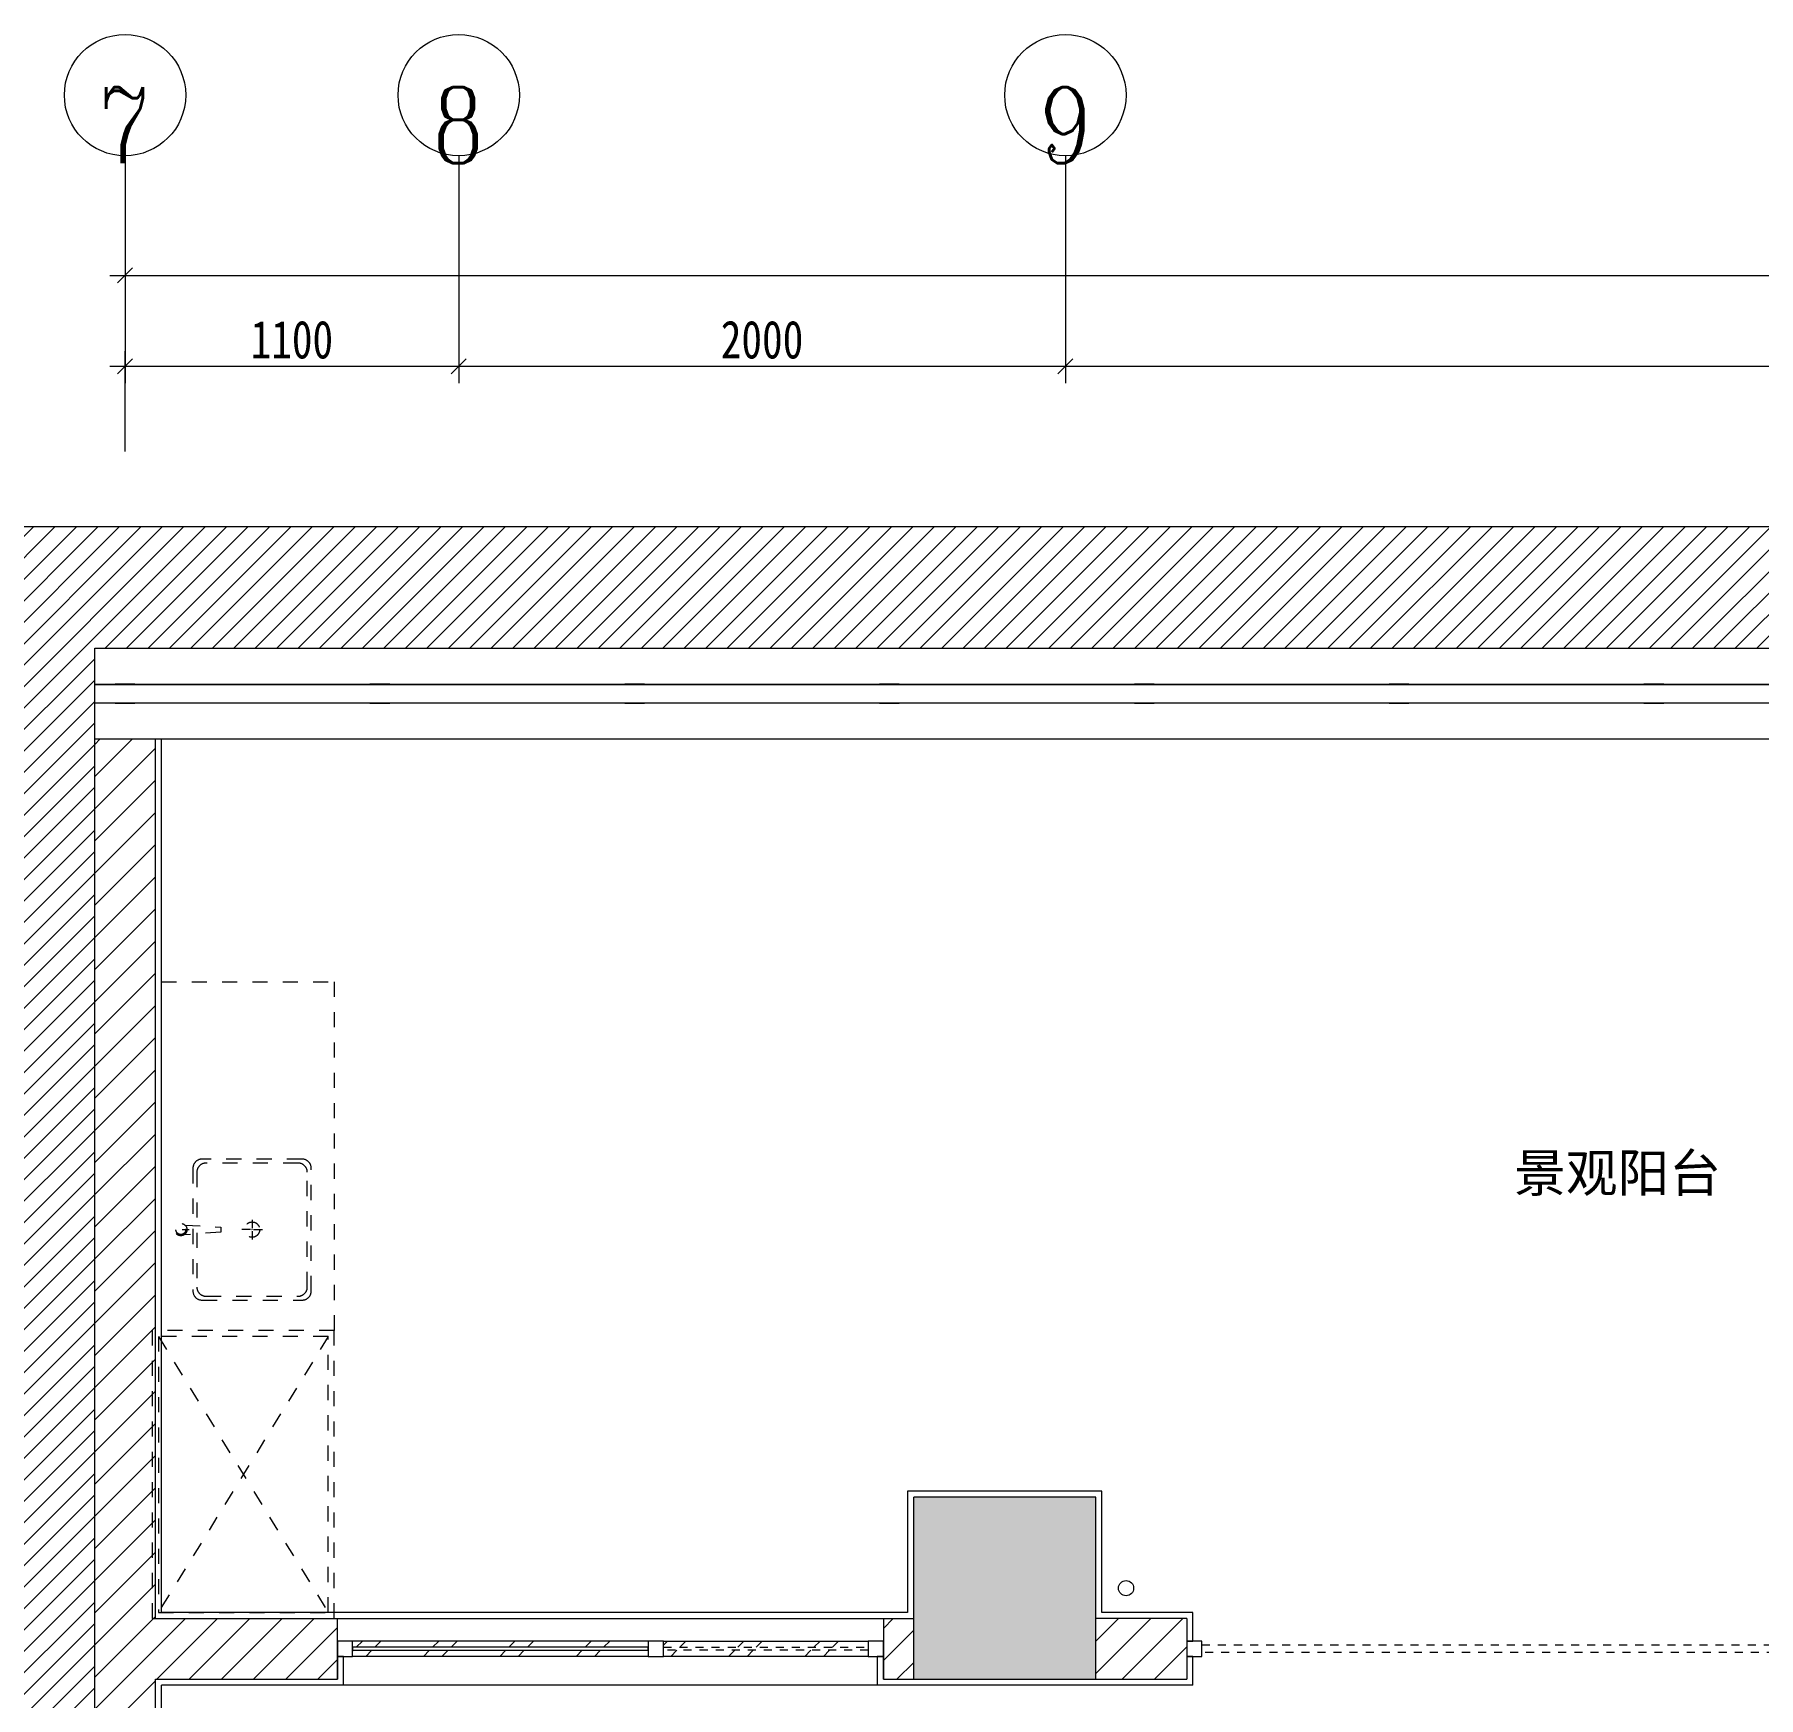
# Model space of a CAD drawing. Header units: millimetres. Extents: x 2160 to 29548, y 1196 to 18324.
# Drawn here: x 10435 to 16119, y 12839 to 18324 of the extents above; entities that cross this region are included whole.
import ezdxf

# ---------------------------------------------------------------- set-up
doc = ezdxf.new("R2010")
doc.units = ezdxf.units.MM
doc.linetypes.add('JZ-I-活动家具', pattern=[100, 50, -50])
doc.linetypes.add('JZ-I-虚线', pattern=[52.92, 26.46, -26.46])
for name, color, linetype, lineweight, true_color in [('A-ANNO-DIMS-1', 7, 'Continuous', 13, 0x008000), ('A-DETL-3', 7, 'Continuous', 18, 0x848400), ('A-DETL-4', 250, 'Continuous', 5, 0x333333), ('A-DETL-GENF-4', 7, 'Continuous', 5, 0x1e1e1e), ('A-DETL-GENF-5', 9, 'Continuous', 5, 0x808080), ('A-DETL-GENF-6', 9, 'JZ-I-活动家具', 5, 0x808080), ('A-GENM-2', 7, 'Continuous', 9, 0xff8080), ('A-GLAZ', 4, 'Continuous', 18, 0x00ffff), ('A-GLAZ-1', 4, 'JZ-I-虚线', 9, 0x00ffff), ('A-GLAZ-CURT', 7, 'Continuous', 9, 0x00c8c8), ('A-GLAZ-CWMG', 7, 'Continuous', 9, 0x00c8c8), ('A-新建墙体', 7, 'Continuous', 18, 0x848400), ('A-新建墙体-1', 9, 'Continuous', 18, 0x808080), ('A-新建墙体-2', 9, 'Continuous', 5, 0x808080), ('A-新建墙体-3', 7, 'Continuous', 9, 0xff8080), ('G-ANNO-TEXT-1', 7, 'Continuous', 5, 0x008000), ('S-GRID-1', 7, 'Continuous', 13, 0xc0c0c0), ('S-GRID-IDEN', 7, 'Continuous', 5, 0xc0c0c0), ('S-GRID-IDEN-1', 7, 'Continuous', 5, 0x008000)]:
    doc.layers.add(name, color=color, linetype=linetype, lineweight=lineweight, true_color=true_color)
doc.layers.add('A-FLOR-HRAL', color=7, linetype='Continuous', lineweight=5)
doc.layers.add('A-GLAZ-CWMG-1', color=7, linetype='Continuous', lineweight=5)
doc.styles.add('Complex', font='complex_.ttf', dxfattribs={"width": 0.8, "height": 250})
doc.styles.add('宋体', font='', dxfattribs={"width": 0.8, "height": 125})
doc.styles.add('宋体_1', font='', dxfattribs={"height": 125})
doc.styles.get('宋体').set_extended_font_data('SimSun')
doc.styles.get('宋体_1').set_extended_font_data('SimSun')
doc.dimstyles.new('轴网尺寸标注', dxfattribs={"dimscale": 304.8, "dimtxt": 157.261586, "dimasz": 0.164042, "dimexe": 0.164042, "dimexo": 0.0625, "dimgap": 0.082021, "dimtad": 1, "dimdec": 0, "dimzin": 0, "dimdsep": 46, "dimtxsty": '宋体', "dimblk1": 'OBLIQUE', "dimblk2": 'OBLIQUE', "dimsah": 1, "dimcen": 0.09, "dimdle": 0.164042, "dimazin": 0, "dimtfac": 1, "dimtdec": 4, "dimtix": 1, "dimtmove": 0, "dimatfit": 3, "dimfxl": 0.984252, "dimfxlon": 1, "dimtvp": 1, "dimtolj": 1, "dimtzin": 0, "dimlwd": 13, "dimlwe": 13, "dimarcsym": 2})
pattern_1 = [(45, (11833.81, 0), (-53.033, 53.033), [])]
pattern_2 = [(45, (0, 0), (-125.7236, 125.7236), []), (45, (0, 190.5), (-125.7236, 125.7236), [])]

# ---------------------------------------------------------------- blocks, each defined once
blk = doc.blocks.new('矩形竖梃 - 矩形竖梃-14554947-02平面布置及立面索引')
at = {"layer": 'A-GLAZ-CWMG'}
for p, q in [((0, 25), (-50, 25)), ((-50, 25), (-50, 12.5)), ((0, -25), (0, 25)), ((-50, -12.5), (-50, -25)), ((-50, -25), (0, -25))]:
    blk.add_line(p, q, dxfattribs=at)
blk = doc.blocks.new('窗嵌板_四扇推拉无框铝窗 - 窗嵌板_四扇推拉无框铝窗-14554949-02平面布置及立面索引')
at = {"layer": 'A-GLAZ-1'}
for p, q in [((-2400, -12.5), (-2400, 12.5)), ((-2400, 12.5), (2400, 12.5)), ((2400, 12.5), (2400, -12.5)), ((2400, -12.5), (-2400, -12.5))]:
    blk.add_line(p, q, dxfattribs=at)
blk = doc.blocks.new('栏杆扶手 - 65_65_3_0铝合金-14092962-02平面布置及立面索引')
at = {"layer": 'A-FLOR-HRAL'}
for p, q in [((-32.5, 32.5), (-30, 32.5)), ((-32.5, -32.5), (-32.5, 32.5)), ((30, 32.5), (32.5, 32.5)), ((32.5, 32.5), (32.5, -32.5)), ((-30, -32.5), (-32.5, -32.5)), ((32.5, -32.5), (30, -32.5))]:
    blk.add_line(p, q, dxfattribs=at)
blk = doc.blocks.new('栏杆扶手 - 65_65_3_0铝合金-14092966-02平面布置及立面索引')
at = {"layer": 'A-FLOR-HRAL'}
for p, q in [((-32.5, 32.5), (-30, 32.5)), ((-32.5, -32.5), (-32.5, 32.5)), ((30, 32.5), (32.5, 32.5)), ((32.5, 32.5), (32.5, -32.5)), ((-30, -32.5), (-32.5, -32.5)), ((32.5, -32.5), (30, -32.5))]:
    blk.add_line(p, q, dxfattribs=at)
blk = doc.blocks.new('栏杆扶手 - 栏杆扶手-14092906-02平面布置及立面索引')
at = {"rotation": 90}
for name, p in [('栏杆扶手 - 65_65_3_0铝合金-14092962-02平面布置及立面索引', (-1100, 16150)), ('栏杆扶手 - 65_65_3_0铝合金-14092966-02平面布置及立面索引', (-260, 16150)), ('栏杆扶手 - 65_65_3_0铝合金-14092966-02平面布置及立面索引', (580, 16150)), ('栏杆扶手 - 65_65_3_0铝合金-14092966-02平面布置及立面索引', (1420, 16150)), ('栏杆扶手 - 65_65_3_0铝合金-14092966-02平面布置及立面索引', (2259.9, 16150)), ('栏杆扶手 - 65_65_3_0铝合金-14092966-02平面布置及立面索引', (3099.9, 16150)), ('栏杆扶手 - 65_65_3_0铝合金-14092966-02平面布置及立面索引', (3939.9, 16150))]:
    blk.add_blockref(name, p, dxfattribs=at)
blk = doc.blocks.new('顶部扶栏类型 - 顶部扶栏_内部_-14092970-02平面布置及立面索引')
at = {"layer": 'A-FLOR-HRAL'}
for p, q in [((-1100, 16180), (-1200, 16180)), ((7299.8, 16180), (-1100, 16180)), ((-1200, 16120), (-1100, 16120)), ((-1100, 16120), (7299.8, 16120))]:
    blk.add_line(p, q, dxfattribs=at)
blk = doc.blocks.new('顶部扶栏类型 - 顶部扶栏_内部_-V4-02平面布置及立面索引')
at = {"layer": 'A-FLOR-HRAL'}
for p, q in [((-1200, 16180), (-1100, 16180)), ((-1100, 16180), (7299.8, 16180)), ((-1200, 16120), (-1100, 16120)), ((-1100, 16120), (7299.8, 16120))]:
    blk.add_line(p, q, dxfattribs=at)
blk = doc.blocks.new('系统嵌板 - JZ-A-窗-14101744-02平面布置及立面索引')
at = {"layer": 'A-GLAZ-CURT'}
for p, q in [((487.5, 5), (-487.5, 5)), ((-487.5, 5), (-487.5, -5)), ((487.5, -5), (487.5, 5)), ((-487.5, -5), (487.5, -5))]:
    blk.add_line(p, q, dxfattribs=at)
blk = doc.blocks.new('窗嵌板_单扇平开无框铝窗 - 窗嵌板_单扇平开无框铝窗-14118589-02平面布置及立面索引')
at = {"layer": 'A-GLAZ-1'}
for p, q in [((-337.5, -5), (-337.5, 5)), ((-337.5, 5), (337.5, 5)), ((337.5, 5), (337.5, -5)), ((337.5, -5), (-337.5, -5))]:
    blk.add_line(p, q, dxfattribs=at)
blk = doc.blocks.new('矩形竖梃 - 矩形竖梃-14097432-02平面布置及立面索引')
at = {"layer": 'A-GLAZ-CWMG'}
for p, q in [((0, 25), (-50, 25)), ((-50, 25), (-50, -25)), ((0, -25), (0, 25)), ((-50, -25), (0, -25))]:
    blk.add_line(p, q, dxfattribs=at)
blk = doc.blocks.new('矩形竖梃 - 矩形竖梃-14101743-02平面布置及立面索引')
at = {"layer": 'A-GLAZ-CWMG-1'}
h = blk.add_hatch(dxfattribs=at)
h.set_pattern_fill('FP_2', color=256, style=0, pattern_type=2)
h.set_pattern_definition(pattern_2)
h.paths.add_polyline_path([(625, 12975), (625, 12995), (-350, 12995), (-350, 12975)], flags=0)
h.paths.add_polyline_path([(-350, 13005), (625, 13005), (625, 13025), (-350, 13025)], flags=0)
at = {"layer": 'A-GLAZ-CWMG'}
for p, q in [((625, 13025), (-350, 13025)), ((625, 12975), (-350, 12975))]:
    blk.add_line(p, q, dxfattribs=at)
blk = doc.blocks.new('矩形竖梃 - 矩形竖梃-14097425-02平面布置及立面索引')
at = {"layer": 'A-GLAZ-CWMG-1'}
h = blk.add_hatch(dxfattribs=at)
h.set_pattern_fill('FP_3', color=256, style=0, pattern_type=2)
h.set_pattern_definition(pattern_2)
h.paths.add_polyline_path([(1350, 12975), (1350, 12995), (675, 12995), (675, 12975)], flags=0)
h.paths.add_polyline_path([(1350, 13005), (1350, 13025), (675, 13025), (675, 13005)], flags=0)
at = {"layer": 'A-GLAZ-CWMG'}
for p, q in [((675, 13025), (1350, 13025)), ((1350, 12975), (675, 12975))]:
    blk.add_line(p, q, dxfattribs=at)
blk = doc.blocks.new('矩形竖梃 - 矩形竖梃-14097434-02平面布置及立面索引')
at = {"layer": 'A-GLAZ-CWMG'}
for p, q in [((-50, 25), (0, 25)), ((-50, 5), (-50, 25)), ((0, 25), (0, -25)), ((-50, -25), (-50, -5)), ((0, -25), (-50, -25))]:
    blk.add_line(p, q, dxfattribs=at)
blk = doc.blocks.new('矩形竖梃 - 矩形竖梃-14097428-02平面布置及立面索引')
at = {"layer": 'A-GLAZ-CWMG'}
for p, q in [((-25, 25), (25, 25)), ((-25, -25), (-25, 25)), ((25, 25), (25, 5)), ((25, -25), (-25, -25)), ((25, -5), (25, -25))]:
    blk.add_line(p, q, dxfattribs=at)
blk = doc.blocks.new('JZ-I-阳台景观2D - JZ-I-阳台景观2D-14199097-02平面布置及立面索引')
at = {"layer": 'A-DETL-GENF-6'}
for p, q in [((471.9, 2387.3), (1041.8, 2387.3)), ((471.9, 1237.3), (471.9, 2387.3)), ((1041.8, 2387.3), (1041.8, 1237.3)), ((575.8, 1772.3), (575.8, 1367.3)), ((935.8, 1802.3), (605.8, 1802.3)), ((922.8, 1789.3), (618.8, 1789.3)), ((965.8, 1367.3), (965.8, 1772.3)), ((588.8, 1759.3), (588.8, 1380.2)), ((952.8, 1380.2), (952.8, 1759.3)), ((770.8, 1602), (770.8, 1574.8)), ((540, 1569.8), (563, 1569.8)), ((667.3, 1561.8), (545.9, 1552.2)), ((549.3, 1584.9), (667.3, 1577.8)), ((667.3, 1577.8), (667.3, 1561.8)), ((765.7, 1569.8), (737, 1569.8)), ((770.8, 1564.7), (770.8, 1537)), ((775.8, 1569.8), (804.6, 1569.8)), ((605.8, 1337.3), (935.8, 1337.3)), ((618.8, 1350.2), (922.8, 1350.2)), ((441.9, 1237.3), (441.9, 287.3)), ((1041.8, 1237.3), (441.9, 1237.3)), ((1021.8, 1217.3), (461.9, 307.3)), ((461.9, 1217.3), (461.9, 307.3)), ((1021.8, 1217.3), (461.9, 1217.3)), ((461.9, 1217.3), (1021.8, 307.3)), ((1041.8, 1237.3), (471.9, 1237.3)), ((1021.8, 307.3), (1021.8, 1217.3)), ((1041.8, 287.3), (1041.8, 1237.3)), ((441.9, 287.3), (1041.8, 287.3)), ((461.9, 307.3), (1021.8, 307.3))]:
    blk.add_line(p, q, dxfattribs=at)
for centre, radius in [((770.8, 1569.8), 25.2), ((536, 1569.8), 20.2), ((535.8, 1570), 16.3)]:
    blk.add_circle(centre, radius, dxfattribs=at)
for centre, radius, start, end in [((605.8, 1772.3), 30, 90, 180), ((618.8, 1759.3), 30, 90, 180), ((922.8, 1759.3), 30, 0, 90), ((935.8, 1772.3), 30, 0, 90), ((770.8, 1569.9), 0.42, 0, 180), ((770.8, 1569.9), 0.42, 180, 0), ((605.8, 1367.3), 30, 180, 270), ((618.8, 1380.2), 30, 180, 270), ((922.8, 1380.2), 30, 270, 0), ((935.8, 1367.3), 30, 270, 0)]:
    blk.add_arc(centre, radius, start, end, dxfattribs=at)
blk = doc.blocks.new('轴网 - LH-A-单圈轴号-6094658-02平面布置及立面索引')
at = {"layer": 'S-GRID-IDEN'}
blk.add_circle((0, 0), 4, dxfattribs=at)
blk = doc.blocks.new('_Oblique')
at = {"color": 0, "linetype": 'ByBlock', "lineweight": -2}
blk.add_line((-0.5, -0.5), (0.5, 0.5), dxfattribs=at)
blk = doc.blocks.new('DIMBLOCK18-02平面布置及立面索引')
at = {"layer": 'A-ANNO-DIMS-1', "color": 0, "lineweight": 13, "transparency": 16777216}
for p, q in [((11833.8, 17510.6), (11833.8, 17179.7)), ((10733.8, 16948.7), (10733.8, 17279.7)), ((10683.8, 17229.7), (11883.8, 17229.7))]:
    blk.add_line(p, q, dxfattribs=at)
at = {"layer": 'Defpoints', "color": 0, "transparency": 16777216}
for p in [(11833.8, 17529.7), (11833.8, 17229.7), (10733.8, 16929.7)]:
    blk.add_point(p, dxfattribs=at)
at = {"layer": 'A-ANNO-DIMS-1', "color": 0, "lineweight": 13, "transparency": 16777216, "xscale": 50, "yscale": 50, "zscale": 50, "rotation": 180}
blk.add_blockref('_Oblique', (10733.8, 17229.7), dxfattribs=at)
at = {"layer": 'A-ANNO-DIMS-1', "color": 0, "lineweight": 13, "transparency": 16777216, "xscale": 50, "yscale": 50, "zscale": 50}
blk.add_blockref('_Oblique', (11833.8, 17229.7), dxfattribs=at)
at = {"layer": 'A-ANNO-DIMS-1', "color": 0, "transparency": 16777216, "insert": (11283.8, 17317.2), "char_height": 125, "attachment_point": 5, "style": '宋体'}
blk.add_mtext('\\A1;1100', dxfattribs=at)
blk = doc.blocks.new('DIMBLOCK19-02平面布置及立面索引')
at = {"layer": 'A-ANNO-DIMS-1', "color": 0, "lineweight": 13, "transparency": 16777216}
for p, q in [((11833.8, 17510.6), (11833.8, 17179.7)), ((13833.8, 17510.6), (13833.8, 17179.7)), ((11783.8, 17229.7), (13883.8, 17229.7))]:
    blk.add_line(p, q, dxfattribs=at)
at = {"layer": 'Defpoints', "color": 0, "transparency": 16777216}
for p in [(11833.8, 17529.7), (13833.8, 17529.7), (13833.8, 17229.7)]:
    blk.add_point(p, dxfattribs=at)
at = {"layer": 'A-ANNO-DIMS-1', "color": 0, "lineweight": 13, "transparency": 16777216, "xscale": 50, "yscale": 50, "zscale": 50, "rotation": 180}
blk.add_blockref('_Oblique', (11833.8, 17229.7), dxfattribs=at)
at = {"layer": 'A-ANNO-DIMS-1', "color": 0, "lineweight": 13, "transparency": 16777216, "xscale": 50, "yscale": 50, "zscale": 50}
blk.add_blockref('_Oblique', (13833.8, 17229.7), dxfattribs=at)
at = {"layer": 'A-ANNO-DIMS-1', "color": 0, "transparency": 16777216, "insert": (12833.8, 17317.2), "char_height": 125, "attachment_point": 5, "style": '宋体'}
blk.add_mtext('\\A1;2000', dxfattribs=at)
blk = doc.blocks.new('DIMBLOCK20-02平面布置及立面索引')
at = {"layer": 'A-ANNO-DIMS-1', "color": 0, "lineweight": 13, "transparency": 16777216}
for p, q in [((13833.8, 17510.6), (13833.8, 17179.7)), ((20033.8, 17510.6), (20033.8, 17179.7)), ((13783.8, 17229.7), (20083.8, 17229.7))]:
    blk.add_line(p, q, dxfattribs=at)
at = {"layer": 'Defpoints', "color": 0, "transparency": 16777216}
for p in [(13833.8, 17529.7), (20033.8, 17529.7), (20033.8, 17229.7)]:
    blk.add_point(p, dxfattribs=at)
at = {"layer": 'A-ANNO-DIMS-1', "color": 0, "lineweight": 13, "transparency": 16777216, "xscale": 50, "yscale": 50, "zscale": 50, "rotation": 180}
blk.add_blockref('_Oblique', (13833.8, 17229.7), dxfattribs=at)
at = {"layer": 'A-ANNO-DIMS-1', "color": 0, "lineweight": 13, "transparency": 16777216, "xscale": 50, "yscale": 50, "zscale": 50}
blk.add_blockref('_Oblique', (20033.8, 17229.7), dxfattribs=at)
at = {"layer": 'A-ANNO-DIMS-1', "color": 0, "transparency": 16777216, "insert": (16933.8, 17317.2), "char_height": 125, "attachment_point": 5, "style": '宋体'}
blk.add_mtext('\\A1;6200', dxfattribs=at)
blk = doc.blocks.new('DIMBLOCK24-02平面布置及立面索引')
at = {"layer": 'A-ANNO-DIMS-1', "color": 0, "lineweight": 13, "transparency": 16777216}
for p, q in [((10733.8, 17810.6), (10733.8, 17479.7)), ((26233.8, 17810.6), (26233.8, 17479.7)), ((10683.8, 17529.7), (26283.8, 17529.7))]:
    blk.add_line(p, q, dxfattribs=at)
at = {"layer": 'Defpoints', "color": 0, "transparency": 16777216}
for p in [(10733.8, 17829.7), (26233.8, 17829.7), (26233.8, 17529.7)]:
    blk.add_point(p, dxfattribs=at)
at = {"layer": 'A-ANNO-DIMS-1', "color": 0, "lineweight": 13, "transparency": 16777216, "xscale": 50, "yscale": 50, "zscale": 50, "rotation": 180}
blk.add_blockref('_Oblique', (10733.8, 17529.7), dxfattribs=at)
at = {"layer": 'A-ANNO-DIMS-1', "color": 0, "lineweight": 13, "transparency": 16777216, "xscale": 50, "yscale": 50, "zscale": 50}
blk.add_blockref('_Oblique', (26233.8, 17529.7), dxfattribs=at)
at = {"layer": 'A-ANNO-DIMS-1', "color": 0, "transparency": 16777216, "insert": (18483.8, 17617.2), "char_height": 125, "attachment_point": 5, "style": '宋体'}
blk.add_mtext('\\A1;15500', dxfattribs=at)

msp = doc.modelspace()

# ---------------------------------------------------------------- hatches: boundary and pattern name
at = {"layer": 'A-DETL-GENF-4'}
h = msp.add_hatch(dxfattribs=at)
h.set_pattern_fill('FP_6', color=256, style=0, pattern_type=2)
h.set_pattern_definition([(45, (11833.807, 0), (-35.35534, 35.35534), [])])
h.paths.add_polyline_path([(23462.2, 2900), (26733.8, 2900), (26733.8, 16700), (9283.8, 16700), (9283.8, 2900), (22371.4, 2900)], flags=0)
h.paths.add_polyline_path([(26333.8, 3300), (13733.8, 3300), (13733.8, 7200), (13483.8, 7200), (13483.8, 6440), (13380.1, 6446.3), (13278, 6465), (13178.8, 6495.9), (13084.1, 6538.5), (12995.3, 6592.2), (12913.5, 6656.3), (12840.1, 6729.7), (12776, 6811.5), (12722.3, 6900.3), (12679.7, 6995), (12648.8, 7094.2), (12630.1, 7196.3), (12623.8, 7300), (12618.6, 7241), (12603.3, 7183.7), (12578.3, 7130), (12544.3, 7081.5), (12502.4, 7039.5), (12453.8, 7005.6), (12400.1, 6980.5), (12342.8, 6965.2), (12283.8, 6960), (12283.8, 7200), (10633.8, 7200), (10633.8, 16300), (19133.6, 16300), (19245.6, 16293.7), (19356.2, 16274.9), (19463.9, 16243.9), (19567.5, 16201), (19665.7, 16146.7), (19757.1, 16081.8), (19840.8, 16007.1), (19917.3, 15920.9), (19980.4, 15832), (20034.6, 15733.9), (20077.5, 15630.3), (20108.6, 15522.5), (20127.4, 15412), (20133.6, 15300), (20133.6, 14200), (26333.8, 14200), (26333.8, 4624.6)], flags=0)
at = {"layer": 'A-新建墙体-1'}
msp.add_hatch(color=256, dxfattribs=at).paths.add_polyline_path([(13933.8, 12900), (13933.8, 13500), (13333.8, 13500), (13333.8, 12900), (13645.7, 12900)], flags=0)
at = {"layer": 'A-新建墙体-2'}
h = msp.add_hatch(dxfattribs=at)
h.set_pattern_fill('FP_1', color=256, style=0, pattern_type=2)
h.set_pattern_definition(pattern_1)
h.paths.add_polyline_path([(10633.8, 12300), (10833.8, 12300), (10833.8, 16000), (10633.8, 16000), (10633.8, 12387.4)], flags=0)
h = msp.add_hatch(dxfattribs=at)
h.set_pattern_fill('FP_1', color=256, style=0, pattern_type=2)
h.set_pattern_definition(pattern_1)
h.paths.add_polyline_path([(13333.8, 12900), (13333.8, 13100), (13233.8, 13100), (13233.8, 12900)], flags=0)
h.paths.add_polyline_path([(11433.8, 12900), (11433.8, 13100), (10833.8, 13100), (10833.8, 12900)], flags=0)
h = msp.add_hatch(dxfattribs=at)
h.set_pattern_fill('FP_1', color=256, style=0, pattern_type=2)
h.set_pattern_definition(pattern_1)
h.paths.add_polyline_path([(19783.8, 12900), (19783.8, 13100), (19133.8, 13100), (19133.8, 12900), (19644.6, 12900)], flags=0)
h.paths.add_polyline_path([(14233.8, 12900), (14233.8, 13100), (13933.8, 13100), (13933.8, 12900)], flags=0)

# ---------------------------------------------------------------- linework, layer by layer
at = {"layer": 'A-DETL-3'}
for p, q in [((26733.8, 16700), (9283.8, 16700)), ((10633.8, 7200), (10633.8, 16300)), ((10633.8, 16300), (19133.6, 16300))]:
    msp.add_line(p, q, dxfattribs=at)
at = {"layer": 'A-DETL-4'}
msp.add_circle((14033.8, 13200), 25, dxfattribs=at)
at = {"layer": 'A-GENM-2'}
msp.add_line((13213.8, 12880), (11453.8, 12880), dxfattribs=at)
at = {"layer": 'A-新建墙体'}
for p, q in [((19133.6, 16000), (10633.8, 16000)), ((10833.8, 13100), (10833.8, 16000)), ((10853.8, 13120), (10853.8, 16000)), ((13953.8, 13520), (13313.8, 13520)), ((13313.8, 13520), (13313.8, 13120)), ((13933.8, 13500), (13333.8, 13500)), ((13333.8, 12900), (13333.8, 13500)), ((13933.8, 12900), (13933.8, 13500)), ((13953.8, 13120), (13953.8, 13520)), ((10833.8, 13100), (13333.8, 13100)), ((13313.8, 13120), (10853.8, 13120)), ((11433.8, 12900), (11433.8, 13100)), ((13233.8, 13100), (13233.8, 12900)), ((13333.8, 12900), (13333.8, 13100)), ((14233.8, 13100), (13933.8, 13100)), ((14253.8, 13120), (13953.8, 13120)), ((14233.8, 13100), (14233.8, 12900)), ((14253.8, 13025), (14253.8, 13120)), ((14233.8, 13025), (14253.8, 13025)), ((10833.8, 12900), (11433.8, 12900)), ((10833.8, 9200), (10833.8, 12900)), ((13233.8, 12900), (14233.8, 12900))]:
    msp.add_line(p, q, dxfattribs=at)
at = {"layer": 'A-新建墙体-3'}
for p, q in [((11453.8, 12975), (11433.8, 12975)), ((11433.8, 12975), (11433.8, 12900)), ((11453.8, 12880), (11453.8, 12975)), ((13233.8, 12975), (13213.8, 12975)), ((13213.8, 12975), (13213.8, 12880)), ((13233.8, 12900), (13233.8, 12975)), ((14253.8, 12975), (14233.8, 12975)), ((14253.8, 12880), (14253.8, 12975)), ((14253.8, 12880), (10853.8, 12880)), ((10853.8, 9220), (10853.8, 12880))]:
    msp.add_line(p, q, dxfattribs=at)
at = {"layer": 'S-GRID-1'}
for p, q in [((10733.8, 17924.2), (10733.8, 17174.2)), ((11833.8, 17924.2), (11833.8, 17174.2)), ((13833.8, 17924.2), (13833.8, 17174.2))]:
    msp.add_line(p, q, dxfattribs=at)

# ---------------------------------------------------------------- block references
at = {"layer": 'A-DETL-GENF-5'}
msp.add_blockref('JZ-I-阳台景观2D - JZ-I-阳台景观2D-14199097-02平面布置及立面索引', (10381.9, 12812.7), dxfattribs=at)
at = {"layer": 'A-FLOR-HRAL'}
for name in ['顶部扶栏类型 - 顶部扶栏_内部_-14092970-02平面布置及立面索引', '顶部扶栏类型 - 顶部扶栏_内部_-V4-02平面布置及立面索引', '栏杆扶手 - 栏杆扶手-14092906-02平面布置及立面索引']:
    msp.add_blockref(name, (11833.8, 0), dxfattribs=at)
at = {"layer": 'A-GLAZ'}
for name, p in [('窗嵌板_单扇平开无框铝窗 - 窗嵌板_单扇平开无框铝窗-14118589-02平面布置及立面索引', (12846.3, 13000)), ('窗嵌板_四扇推拉无框铝窗 - 窗嵌板_四扇推拉无框铝窗-14554949-02平面布置及立面索引', (16683.8, 13000))]:
    msp.add_blockref(name, p, dxfattribs=at)
at = {"layer": 'A-GLAZ-CURT'}
msp.add_blockref('系统嵌板 - JZ-A-窗-14101744-02平面布置及立面索引', (11971.3, 13000), dxfattribs=at)
at = {"layer": 'A-GLAZ-CWMG', "rotation": 180}
for name, p in [('矩形竖梃 - 矩形竖梃-14097432-02平面布置及立面索引', (11433.8, 13000)), ('矩形竖梃 - 矩形竖梃-14554947-02平面布置及立面索引', (14233.8, 13000))]:
    msp.add_blockref(name, p, dxfattribs=at)
at = {"layer": 'A-GLAZ-CWMG'}
for name in ['矩形竖梃 - 矩形竖梃-14101743-02平面布置及立面索引', '矩形竖梃 - 矩形竖梃-14097425-02平面布置及立面索引']:
    msp.add_blockref(name, (11833.8, 0), dxfattribs=at)
at = {"layer": 'A-GLAZ-CWMG', "extrusion": (0, 0, -1), "rotation": 180}
for name, p in [('矩形竖梃 - 矩形竖梃-14097428-02平面布置及立面索引', (-12483.8, 13000)), ('矩形竖梃 - 矩形竖梃-14097434-02平面布置及立面索引', (-13233.8, 13000))]:
    msp.add_blockref(name, p, dxfattribs=at)
at = {"layer": 'S-GRID-IDEN', "xscale": 49.99999999999998, "yscale": 49.99999999999998, "zscale": 49.99999999999998, "rotation": 180}
for p in [(10733.8, 18124.2), (11833.8, 18124.2), (13833.8, 18124.2)]:
    msp.add_blockref('轴网 - LH-A-单圈轴号-6094658-02平面布置及立面索引', p, dxfattribs=at)

# ---------------------------------------------------------------- texts
at = {"layer": 'G-ANNO-TEXT-1', "insert": (15313, 14632.2), "char_height": 125, "width": 751.44, "attachment_point": 1, "line_spacing_factor": 0.877739, "style": '宋体_1'}
msp.add_mtext('\\pt600,1200,1800,2400,3000,3600,4200,4800,5400,6000,6600,7200,7800,8400,9000,9600,10200,10800,11400,12000,12600,13200,13800,14400,15000,15600,16200,16800,17400,18000,18600,19200;景观阳台', dxfattribs=at)
at = {"layer": 'S-GRID-IDEN-1', "char_height": 250, "width": 193.2, "attachment_point": 5, "line_spacing_factor": 1.133249, "style": 'Complex'}
for s, insert in [('\\pt480,960,1440,1920,2400,2880,3360,3840,4320,4800,5280,5760,6240,6720,7200,7680,8160,8640,9120,9600,10080,10560,11040,11520,12000,12480,12960,13440,13920,14400,14880,15360;7', (10732, 18025.2)), ('\\pt480,960,1440,1920,2400,2880,3360,3840,4320,4800,5280,5760,6240,6720,7200,7680,8160,8640,9120,9600,10080,10560,11040,11520,12000,12480,12960,13440,13920,14400,14880,15360;8', (11832, 18025.2)), ('\\pt480,960,1440,1920,2400,2880,3360,3840,4320,4800,5280,5760,6240,6720,7200,7680,8160,8640,9120,9600,10080,10560,11040,11520,12000,12480,12960,13440,13920,14400,14880,15360;9', (13832, 18025.2))]:
    msp.add_mtext(s, dxfattribs=dict(at, insert=insert))

# ---------------------------------------------------------------- dimensions: what is measured, and where the dimension line sits
at = {"layer": 'A-ANNO-DIMS-1'}
for base, p1, p2, override, picture, middle in [((26233.8, 17529.7), (10733.8, 17829.7), (26233.8, 17829.7), {"dimpost": '<>', "dimfxl": 15499.999921}, 'DIMBLOCK24-02平面布置及立面索引', (18483.8, 17617.2)), ((11833.8, 17229.7), (10733.8, 16929.7), (11833.8, 17529.7), {"dimpost": '<>', "dimfxl": 1252.996339}, 'DIMBLOCK18-02平面布置及立面索引', (11283.8, 17317.2)), ((13833.8, 17229.7), (11833.8, 17529.7), (13833.8, 17529.7), {"dimpost": '<>', "dimfxl": 2000}, 'DIMBLOCK19-02平面布置及立面索引', (12833.8, 17317.2)), ((20033.8, 17229.7), (13833.8, 17529.7), (20033.8, 17529.7), {"dimpost": '<>', "dimfxl": 6200}, 'DIMBLOCK20-02平面布置及立面索引', (16933.8, 17317.2))]:
    dim = msp.add_linear_dim(base=base, p1=p1, p2=p2, dimstyle='轴网尺寸标注', override=override, dxfattribs=at)
    dim.commit()
    dim.dimension.update_dxf_attribs({"geometry": picture, "text_midpoint": middle})

doc.saveas('drawing.dxf')
